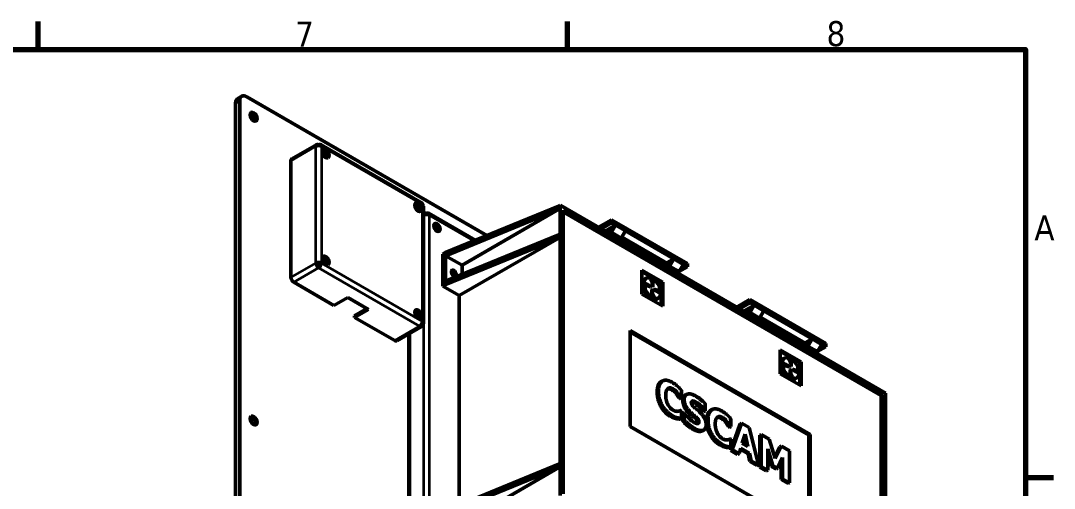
# Model space of a CAD drawing. Header units: millimetres. Extents: x 4735 to 8066, y 756 to 2595.
# Drawn here: x 6350 to 6878, y 2335 to 2573 of the extents above; entities that cross this region are included whole.
import ezdxf

# ---------------------------------------------------------------- set-up
doc = ezdxf.new("R2010")
doc.units = ezdxf.units.MM
doc.header["$LTSCALE"] = 1.8
for name, color, linetype, lineweight in [('경계(ISO)', 7, 'Continuous', 70), ('외형선(ISO)', 7, 'Continuous', 50), ('좁은 외형선(ISO)', 7, 'Continuous', 35)]:
    doc.layers.add(name, color=color, linetype=linetype, lineweight=lineweight)
doc.styles.add('주 텍스트 (ISO)', font='')
doc.styles.get('주 텍스트 (ISO)').set_extended_font_data('Tahoma')

# ---------------------------------------------------------------- blocks, each defined once
blk = doc.blocks.new('경계 Default Border')
at = {"layer": '경계(ISO)'}
for p, q in [((445.5, 410), (445.5, 413.9)), ((519.75, 410), (519.75, 413.9)), ((584, 350), (587.9, 350))]:
    blk.add_line(p, q, dxfattribs=at)
at = {"layer": '경계(ISO)', "flags": 128}
blk.add_lwpolyline([(10, 10), (10, 410), (584, 410), (584, 10), (10, 10)], dxfattribs=at)
at = {"layer": '경계(ISO)', "char_height": 3.5, "attachment_point": 7, "style": '주 텍스트 (ISO)'}
for s, insert in [('7', (481.56, 410.4)), ('8', (556.09, 410.4)), ('A', (585.24, 383.25))]:
    blk.add_mtext(s, dxfattribs=dict(at, insert=insert))

msp = doc.modelspace()

# ---------------------------------------------------------------- linework, layer by layer
at = {"layer": '외형선(ISO)'}
for p, q in [((6459.566, 2531.202), (6459.566, 2212.768)), ((6462.723, 2534.716), (6460.602, 2533.491)), ((6461.688, 2213.993), (6461.688, 2532.427)), ((6465.223, 2534.468), (6587.992, 2463.588)), ((6488.265, 2502.724), (6500.993, 2510.072)), ((6501.993, 2509.973), (6501.993, 2509.495)), ((6554.611, 2480.27), (6502.993, 2510.072)), ((6487.851, 2442.204), (6487.851, 2501.808)), ((6555.611, 2418.934), (6555.611, 2478.538)), ((6566.813, 2454.939), (6624.796, 2478.617)), ((6624.796, 2478.617), (6625.503, 2479.025)), ((6624.796, 2478.617), (6624.796, 2476.984)), ((6625.503, 2479.025), (6791.673, 2383.087)), ((6625.503, 2330.831), (6625.503, 2479.025)), ((6555.611, 2474.654), (6556.147, 2474.963)), ((6557.147, 2474.864), (6557.147, 2474.386)), ((6582.051, 2461.162), (6558.147, 2474.963)), ((6566.813, 2453.306), (6624.796, 2476.984)), ((6624.796, 2476.984), (6575.298, 2448.407)), ((6626.917, 2476.576), (6626.917, 2331.648)), ((6790.259, 2382.271), (6626.917, 2476.576)), ((6789.552, 2381.862), (6626.917, 2475.76)), ((6644.948, 2467.799), (6651.666, 2471.677)), ((6646.363, 2466.982), (6651.666, 2470.044)), ((6648.484, 2465.757), (6653.787, 2468.819)), ((6651.666, 2471.677), (6690.557, 2449.223)), ((6651.666, 2471.677), (6651.666, 2470.044)), ((6653.787, 2468.819), (6651.666, 2470.044)), ((6653.787, 2468.819), (6651.666, 2465.145)), ((6658.737, 2465.962), (6653.787, 2468.819)), ((6624.796, 2463.92), (6566.813, 2440.242)), ((6624.796, 2462.287), (6566.813, 2438.609)), ((6624.796, 2462.287), (6573.884, 2432.893)), ((6624.796, 2463.92), (6624.796, 2462.287)), ((6650.605, 2466.574), (6648.838, 2465.553)), ((6650.605, 2464.533), (6650.605, 2466.574)), ((6651.666, 2465.145), (6650.605, 2464.533)), ((6651.666, 2465.145), (6656.616, 2462.287)), ((6655.555, 2461.675), (6656.616, 2462.287)), ((6656.616, 2462.287), (6658.737, 2465.962)), ((6656.881, 2462.747), (6679.95, 2449.427)), ((6683.486, 2451.673), (6658.737, 2465.962)), ((6565.399, 2454.122), (6566.813, 2454.939)), ((6565.399, 2437.792), (6565.399, 2454.122)), ((6566.813, 2454.939), (6566.813, 2453.306)), ((6575.298, 2448.407), (6566.813, 2453.306)), ((6566.813, 2453.306), (6566.813, 2440.242)), ((6679.773, 2449.53), (6683.486, 2451.673)), ((6683.486, 2451.673), (6681.364, 2447.999)), ((6688.436, 2448.815), (6683.486, 2451.673)), ((6500.578, 2449.552), (6501.286, 2449.144)), ((6501.888, 2447.989), (6502.374, 2448.269)), ((6501.993, 2447.919), (6501.993, 2447.103)), ((6502.7, 2449.144), (6503.407, 2449.552)), ((6575.298, 2448.407), (6575.298, 2443.707)), ((6667.222, 2433.71), (6667.222, 2445.957)), ((6667.222, 2445.957), (6677.829, 2439.834)), ((6680.304, 2449.427), (6679.95, 2449.223)), ((6680.304, 2447.386), (6680.304, 2449.427)), ((6681.364, 2447.999), (6680.304, 2447.386)), ((6686.314, 2445.141), (6681.364, 2447.999)), ((6686.314, 2445.141), (6688.436, 2448.815)), ((6690.557, 2447.59), (6686.314, 2445.141)), ((6690.557, 2447.59), (6688.436, 2448.815)), ((6690.557, 2447.59), (6690.557, 2449.223)), ((6667.222, 2445.141), (6677.122, 2439.425)), ((6668.819, 2441.56), (6669.526, 2441.968)), ((6671.819, 2441.263), (6672.526, 2441.671)), ((6685.254, 2444.529), (6686.314, 2445.141)), ((6509.771, 2427.915), (6489.265, 2439.754)), ((6566.813, 2438.609), (6565.399, 2437.792)), ((6573.884, 2432.893), (6565.399, 2437.792)), ((6566.813, 2440.242), (6566.813, 2438.609)), ((6667.576, 2438.813), (6668.283, 2439.221)), ((6669.211, 2437.963), (6668.504, 2437.555)), ((6671.693, 2437.287), (6671.841, 2437.373)), ((6672.494, 2435.975), (6672.308, 2435.867)), ((6675.84, 2435.581), (6675.133, 2435.172)), ((6677.122, 2439.425), (6677.829, 2439.834)), ((6677.122, 2427.994), (6677.122, 2439.425)), ((6677.829, 2439.834), (6677.829, 2427.586)), ((6509.771, 2427.915), (6516.842, 2431.998)), ((6516.842, 2431.998), (6527.449, 2425.874)), ((6573.884, 2325.962), (6573.884, 2432.893)), ((6677.829, 2427.586), (6667.222, 2433.71)), ((6671.819, 2431.465), (6672.526, 2431.873)), ((6674.819, 2431.167), (6675.526, 2431.576)), ((6715.659, 2426.974), (6722.377, 2430.852)), ((6722.377, 2430.852), (6722.377, 2429.219)), ((6722.377, 2430.852), (6761.268, 2408.399)), ((6520.377, 2422.608), (6526.741, 2426.282)), ((6527.449, 2425.874), (6520.377, 2421.792)), ((6717.073, 2426.157), (6722.377, 2429.219)), ((6719.195, 2424.933), (6724.498, 2427.994)), ((6721.316, 2425.749), (6719.548, 2424.728)), ((6721.316, 2423.708), (6721.316, 2425.749)), ((6724.498, 2427.994), (6722.377, 2429.219)), ((6724.498, 2427.994), (6722.377, 2424.32)), ((6729.448, 2425.137), (6724.498, 2427.994)), ((6727.326, 2421.462), (6729.448, 2425.137)), ((6754.196, 2410.848), (6729.448, 2425.137)), ((6520.377, 2421.792), (6520.377, 2422.608)), ((6540.884, 2409.952), (6520.377, 2421.792)), ((6722.377, 2424.32), (6721.316, 2423.708)), ((6722.377, 2424.32), (6727.326, 2421.462)), ((6726.266, 2420.85), (6727.326, 2421.462)), ((6727.592, 2421.922), (6750.661, 2408.603)), ((6541.884, 2409.853), (6554.611, 2417.202)), ((6554.611, 2418.356), (6555.026, 2418.117)), ((6661.212, 2366.145), (6661.212, 2415.135)), ((6661.212, 2415.135), (6753.136, 2362.062)), ((6752.429, 2361.654), (6661.212, 2414.318)), ((6548.076, 2413.428), (6548.076, 2292.546)), ((6750.484, 2408.705), (6754.196, 2410.848)), ((6754.196, 2410.848), (6752.075, 2407.174)), ((6759.146, 2407.99), (6754.196, 2410.848)), ((6737.933, 2392.885), (6737.933, 2405.133)), ((6737.933, 2405.133), (6748.54, 2399.009)), ((6737.933, 2404.316), (6747.832, 2398.601)), ((6751.014, 2408.603), (6750.661, 2408.399)), ((6751.014, 2406.561), (6751.014, 2408.603)), ((6752.075, 2407.174), (6751.014, 2406.561)), ((6757.025, 2404.316), (6752.075, 2407.174)), ((6755.964, 2403.704), (6757.025, 2404.316)), ((6757.025, 2404.316), (6759.146, 2407.99)), ((6761.268, 2406.766), (6757.025, 2404.316)), ((6761.268, 2406.766), (6759.146, 2407.99)), ((6761.268, 2406.766), (6761.268, 2408.399)), ((6738.287, 2397.988), (6738.994, 2398.396)), ((6739.529, 2400.735), (6740.236, 2401.143)), ((6742.529, 2400.438), (6743.236, 2400.846)), ((6747.832, 2398.601), (6748.54, 2399.009)), ((6747.832, 2387.17), (6747.832, 2398.601)), ((6748.54, 2399.009), (6748.54, 2386.761)), ((6739.922, 2397.138), (6739.215, 2396.73)), ((6742.404, 2396.462), (6742.552, 2396.548)), ((6743.204, 2395.15), (6743.018, 2395.042)), ((6746.551, 2394.756), (6745.844, 2394.348)), ((6677.014, 2388.899), (6677.721, 2389.308)), ((6748.54, 2386.761), (6737.933, 2392.885)), ((6742.529, 2390.64), (6743.236, 2391.048)), ((6745.529, 2390.343), (6746.236, 2390.751)), ((6687.415, 2384.484), (6687.415, 2380.594)), ((6791.673, 2383.087), (6791.673, 2234.893)), ((6686.353, 2380.391), (6687.06, 2380.799)), ((6686.708, 2380.185), (6686.353, 2380.391)), ((6686.708, 2380.185), (6687.415, 2380.594)), ((6687.415, 2380.594), (6687.06, 2380.799)), ((6689.236, 2381.978), (6689.943, 2382.386)), ((6699.449, 2377.775), (6699.449, 2374.043)), ((6790.259, 2382.271), (6789.552, 2381.862)), ((6789.552, 2237.751), (6789.552, 2381.862)), ((6790.259, 2237.343), (6790.259, 2382.271)), ((6687.094, 2374.308), (6687.415, 2374.123)), ((6687.415, 2374.123), (6687.415, 2370.285)), ((6688.037, 2372.881), (6688.745, 2373.289)), ((6688.037, 2368.99), (6688.037, 2372.881)), ((6688.745, 2369.398), (6688.745, 2373.289)), ((6688.745, 2373.289), (6689.065, 2373.104)), ((6698.432, 2373.814), (6699.139, 2374.222)), ((6698.741, 2373.635), (6698.432, 2373.814)), ((6698.741, 2373.635), (6699.449, 2374.043)), ((6699.449, 2374.043), (6699.139, 2374.222)), ((6702.318, 2374.29), (6703.025, 2374.698)), ((6686.708, 2369.877), (6687.415, 2370.285)), ((6688.037, 2368.99), (6688.745, 2369.398)), ((6712.586, 2353.851), (6717.365, 2367.422)), ((6712.72, 2369.875), (6712.72, 2365.984)), ((6713.293, 2354.259), (6718.072, 2367.83)), ((6717.365, 2367.422), (6718.072, 2367.83)), ((6718.072, 2367.83), (6721.945, 2365.594)), ((6753.136, 2313.073), (6661.212, 2366.145)), ((6698.107, 2363.868), (6698.814, 2364.276)), ((6711.657, 2365.781), (6712.364, 2366.189)), ((6712.013, 2365.576), (6711.657, 2365.781)), ((6712.013, 2365.576), (6712.72, 2365.984)), ((6712.72, 2365.984), (6712.364, 2366.189)), ((6718.507, 2357.548), (6719.963, 2362.107)), ((6719.963, 2362.107), (6721.407, 2355.874)), ((6721.945, 2365.594), (6726.724, 2346.505)), ((6727.427, 2361.613), (6728.134, 2362.021)), ((6727.427, 2345.283), (6727.427, 2361.613)), ((6728.134, 2345.691), (6728.134, 2362.021)), ((6728.134, 2362.021), (6732.225, 2359.659)), ((6753.136, 2362.062), (6752.429, 2361.654)), ((6752.429, 2313.481), (6752.429, 2361.654)), ((6753.136, 2362.062), (6753.136, 2313.073)), ((6712.399, 2359.698), (6712.72, 2359.513)), ((6712.72, 2359.513), (6712.72, 2355.675)), ((6721.407, 2355.874), (6718.507, 2357.548)), ((6720.481, 2356.408), (6719.498, 2360.652)), ((6732.225, 2359.659), (6735.365, 2349.787)), ((6712.013, 2355.267), (6712.72, 2355.675)), ((6712.586, 2353.851), (6713.293, 2354.259)), ((6716.138, 2351.8), (6712.586, 2353.851)), ((6716.845, 2352.208), (6713.293, 2354.259)), ((6716.138, 2351.8), (6716.845, 2352.208)), ((6717.739, 2355.027), (6716.845, 2352.208)), ((6721.479, 2352.051), (6717.52, 2354.337)), ((6722.186, 2352.46), (6717.739, 2355.027)), ((6721.479, 2352.051), (6722.186, 2352.46)), ((6722.361, 2348.207), (6721.479, 2352.051)), ((6723.068, 2348.615), (6722.186, 2352.46)), ((6734.047, 2346.114), (6731.48, 2354.584)), ((6731.48, 2354.584), (6731.48, 2343.759)), ((6733.34, 2345.706), (6731.48, 2351.843)), ((6735.169, 2350.404), (6737.776, 2355.638)), ((6735.365, 2349.787), (6738.483, 2356.046)), ((6737.776, 2355.638), (6738.483, 2356.046)), ((6738.483, 2356.046), (6742.574, 2353.684)), ((6742.574, 2353.684), (6742.574, 2337.354)), ((6566.813, 2323.075), (6624.796, 2346.753)), ((6624.796, 2346.753), (6624.796, 2345.12)), ((6722.361, 2348.207), (6723.068, 2348.615)), ((6726.017, 2346.096), (6722.361, 2348.207)), ((6726.724, 2346.505), (6723.068, 2348.615)), ((6726.017, 2346.096), (6726.724, 2346.505)), ((6727.427, 2345.283), (6728.134, 2345.691)), ((6731.48, 2343.759), (6728.134, 2345.691)), ((6733.34, 2345.706), (6734.047, 2346.114)), ((6735.77, 2344.303), (6733.34, 2345.706)), ((6736.477, 2344.712), (6734.047, 2346.114)), ((6739.044, 2350.217), (6736.477, 2344.712)), ((6738.337, 2338.984), (6738.337, 2348.7)), ((6739.044, 2339.392), (6739.044, 2350.217)), ((6566.813, 2321.442), (6624.796, 2345.12)), ((6624.796, 2345.12), (6575.298, 2316.543)), ((6730.773, 2343.351), (6727.427, 2345.283)), ((6730.773, 2343.351), (6731.48, 2343.759)), ((6735.77, 2344.303), (6736.477, 2344.712)), ((6738.337, 2338.984), (6739.044, 2339.392)), ((6741.867, 2336.946), (6738.337, 2338.984)), ((6742.574, 2337.354), (6739.044, 2339.392)), ((6741.867, 2336.946), (6742.574, 2337.354))]:
    msp.add_line(p, q, dxfattribs=at)
for centre, major_axis, start_param, end_param in [((6463.102, 2529.161), (-2.5, 4.33), 0, 0.7853982), ((6465.223, 2530.386), (-2.5, 4.33), 5.4977871, 7.0685835), ((6468.052, 2523.854), (-1.25, 2.165), 3.4283492, 5.9964288), ((6466.637, 2523.037), (-2.5, 4.33), 4.3815044, 5.0432736), ((6501.993, 2508.34), (-1, 1.732), 5.4977871, 7.0685835), ((6501.993, 2508.34), (2, 0), 0.7853982, 2.3561945), ((6501.993, 2508.34), (1, 1.732), 5.4977871, 7.0685835), ((6505.175, 2505.278), (1, -1.732), 5.6160749, 10.0918883), ((6504.821, 2505.074), (-0.615, 1.065), 2.2349634, 7.1898146), ((6504.821, 2505.074), (1, -1.732), 0.1777106, 2.9638821), ((6489.265, 2500.992), (-1, 1.732), 0, 0.7853982), ((6552.551, 2477.926), (1, -1.732), 5.6160749, 10.0918883), ((6552.197, 2477.722), (-0.615, 1.065), 2.2349634, 7.1898146), ((6552.197, 2477.722), (1, -1.732), 0.1777106, 2.9638821), ((6553.611, 2478.538), (1, 1.732), 5.4977871, 6.2831853), ((6553.611, 2478.538), (2, 0), 0, 0.7853982), ((6557.147, 2473.231), (-1, 1.732), 5.4977871, 7.0685835), ((6557.147, 2473.231), (2, 0), 0.7853982, 2.3561945), ((6557.147, 2473.231), (1, 1.732), 5.4977871, 7.0685835), ((6561.743, 2467.311), (-0.811, 1.404), 3.0466036, 6.3781744), ((6561.743, 2467.311), (1.125, -1.949), 0.3196873, 2.8219054), ((6505.175, 2450.573), (1, -1.732), 5.6160749, 10.0918883), ((6504.821, 2450.369), (-0.615, 1.065), 2.2349634, 7.1898146), ((6504.821, 2450.369), (1, -1.732), 0.1777106, 2.9638821), ((6501.993, 2448.736), (-2, 0), 3.9269908, 5.4977871), ((6501.993, 2448.736), (1, -1.732), 3.9269908, 5.4977871), ((6501.993, 2448.736), (-1, 0), 3.9269908, 5.4977871), ((6501.993, 2448.736), (0.5, -0.866), 3.9269908, 5.4977871), ((6501.993, 2448.736), (1, 1.732), 3.9269908, 5.4977871), ((6501.993, 2448.736), (-0.5, -0.866), 0.7853982, 2.3561945), ((6489.265, 2441.387), (1, -1.732), 3.9269908, 5.4977871), ((6569.642, 2443.508), (-0.875, 1.516), 4.0825494, 5.3422285), ((6569.642, 2443.508), (0.615, -1.065), 1.1870203, 1.9545723), ((6671.819, 2436.364), (-3, 5.196), 0, 0.7853982), ((6672.526, 2436.772), (-3, 5.196), 6.1101184, 7.0685835), ((6670.9, 2440.383), (-1, 1.732), 4.2214984, 6.1101184), ((6665.073, 2442.707), (5, -8.66), 1.0606258, 1.0900908), ((6665.78, 2443.116), (5, -8.66), 0.5807472, 1.0900908), ((6672.526, 2436.772), (-3, 5.196), 4.5393221, 5.4977871), ((6669.697, 2429.799), (5, -8.66), 2.3790501, 2.6608871), ((6669.504, 2435.823), (-1, 1.732), 0, 1.3977295), ((6670.404, 2430.208), (5, -8.66), 2.1515435, 2.6608871), ((6671.819, 2436.364), (-3, 5.196), 1.3977295, 2.3561945), ((6670.211, 2436.231), (-1, 1.732), 5.7922947, 7.6809148), ((6672.526, 2436.772), (3, -5.196), 4.5393221, 5.4977871), ((6671.853, 2429.032), (-5, 8.66), 5.5025757, 5.7922947), ((6672.526, 2436.772), (0.5, -0.866), 3.672319, 3.8817585), ((6679.271, 2430.428), (-5, 8.66), 0.5807472, 1.0900908), ((6665.487, 2441.612), (-5, 8.66), 3.9317794, 4.2214984), ((6672.526, 2436.772), (0.5, -0.866), 5.2431153, 5.4525549), ((6679.565, 2431.931), (5, -8.66), 3.9317794, 4.2214984), ((6672.526, 2436.772), (-0.5, 0.866), 5.2431153, 5.4525549), ((6672.526, 2436.772), (-0.5, 0.866), 3.672319, 3.8817585), ((6674.647, 2443.336), (-5, 8.66), 2.1515435, 2.6608871), ((6673.198, 2444.511), (5, -8.66), 5.5025757, 5.7922947), ((6674.84, 2437.313), (1, -1.732), 5.7922947, 7.6809148), ((6673.444, 2432.752), (1, -1.732), 4.7339824, 6.1101184), ((6674.151, 2433.161), (1, -1.732), 4.2214984, 6.1101184), ((6671.819, 2436.364), (3, -5.196), 6.1101184, 6.2831853), ((6674.133, 2436.904), (1, -1.732), 5.9957622, 6.2831853), ((6672.526, 2436.772), (3, -5.196), 6.1101184, 7.0685835), ((6552.551, 2423.22), (1, -1.732), 5.6160749, 10.0918883), ((6552.197, 2423.016), (1, -1.732), 0.1777106, 2.9638821), ((6552.197, 2423.016), (-0.615, 1.065), 2.2349634, 7.1898146), ((6553.611, 2418.934), (-1, -1.732), 0.7853982, 2.3561945), ((6553.611, 2418.934), (2, 0), 5.4977871, 7.0685835), ((6553.611, 2418.934), (1, -1.732), 5.4977871, 7.0685835), ((6540.884, 2411.585), (1, -1.732), 5.4977871, 6.2831853), ((6742.529, 2395.539), (-3, 5.196), 0, 0.7853982), ((6743.236, 2395.947), (-3, 5.196), 6.1101184, 7.0685835), ((6741.115, 2389.383), (5, -8.66), 2.1515435, 2.6608871), ((6741.611, 2399.558), (-1, 1.732), 4.2214984, 6.1101184), ((6735.784, 2401.883), (5, -8.66), 1.0606258, 1.0900908), ((6736.197, 2400.788), (-5, 8.66), 3.9317794, 4.2214984), ((6743.236, 2395.947), (-3, 5.196), 4.5393221, 5.4977871), ((6736.491, 2402.291), (5, -8.66), 0.5807472, 1.0900908), ((6740.408, 2388.975), (5, -8.66), 2.3790501, 2.6608871), ((6740.215, 2394.998), (-1, 1.732), 0, 1.3977295), ((6742.529, 2395.539), (-3, 5.196), 1.3977295, 2.3561945), ((6740.922, 2395.406), (-1, 1.732), 5.7922947, 7.6809148), ((6743.236, 2395.947), (3, -5.196), 4.5393221, 5.4977871), ((6742.564, 2388.207), (-5, 8.66), 5.5025757, 5.7922947), ((6743.236, 2395.947), (0.5, -0.866), 3.672319, 3.8817585), ((6749.982, 2389.603), (-5, 8.66), 0.5807472, 1.0900908), ((6743.236, 2395.947), (0.5, -0.866), 5.2431153, 5.4525549), ((6750.275, 2391.106), (5, -8.66), 3.9317794, 4.2214984), ((6743.236, 2395.947), (-0.5, 0.866), 5.2431153, 5.4525549), ((6743.236, 2395.947), (-0.5, 0.866), 3.672319, 3.8817585), ((6745.358, 2402.511), (-5, 8.66), 2.1515435, 2.6608871), ((6743.909, 2403.687), (5, -8.66), 5.5025757, 5.7922947), ((6744.844, 2396.08), (1, -1.732), 5.9957622, 6.2831853), ((6743.236, 2395.947), (3, -5.196), 6.1101184, 7.0685835), ((6745.551, 2396.488), (1, -1.732), 5.7922947, 7.6809148), ((6744.155, 2391.928), (1, -1.732), 4.7339824, 6.1101184), ((6744.862, 2392.336), (1, -1.732), 4.2214984, 6.1101184), ((6742.529, 2395.539), (3, -5.196), 6.1101184, 6.2831853), ((6468.052, 2368.719), (-1.25, 2.165), 3.4283492, 5.9964288), ((6466.637, 2367.903), (-2.5, 4.33), 4.3815044, 5.0432736)]:
    msp.add_ellipse(centre, major_axis=major_axis, ratio=0.5773503, start_param=start_param, end_param=end_param, dxfattribs=at)
for centre, major_axis in [((6468.759, 2524.262), (-1.25, 2.165)), ((6505.528, 2505.482), (1.25, -2.165)), ((6552.904, 2478.13), (1.25, -2.165)), ((6562.45, 2467.719), (1.125, -1.949)), ((6505.528, 2450.777), (1.25, -2.165)), ((6571.056, 2444.324), (0.875, -1.516)), ((6552.904, 2423.425), (1.25, -2.165)), ((6468.759, 2369.128), (-1.25, 2.165))]:
    msp.add_ellipse(centre, major_axis=major_axis, ratio=0.5773503, dxfattribs=at)
for points, knots in [([(6674.995, 2383.706), (6674.995, 2387.583), (6676.941, 2388.857), (6677.014, 2388.899)], [0, 0, 0, 1, 1.0380623, 1.0380623, 1.0380623]), ([(6682.491, 2384.817), (6681.723, 2385.26), (6680.692, 2385.405), (6680.317, 2385.286)], [0, 0, 0, 1, 1.6203629, 1.6203629, 1.6203629]), ([(6700.3, 2369.096), (6700.3, 2372.973), (6702.245, 2374.247), (6702.318, 2374.29)], [0, 0, 0, 1, 1.0380623, 1.0380623, 1.0380623]), ([(6707.795, 2370.208), (6707.027, 2370.651), (6705.997, 2370.796), (6705.622, 2370.677)], [0, 0, 0, 1, 1.6203629, 1.6203629, 1.6203629]), ([(6698.107, 2363.868), (6697.896, 2363.746), (6695.991, 2363.141), (6693.172, 2364.769)], [0.8498845, 0.8498845, 0.8498845, 1, 2, 2, 2])]:
    msp.add_open_spline(points, degree=2, knots=knots, dxfattribs=at)
for points in [[(6675.703, 2384.114), (6675.703, 2387.991), (6679.45, 2390.446), (6682.636, 2388.607)], [(6682.636, 2388.607), (6683.473, 2388.123), (6684.825, 2387.118), (6685.444, 2386.575)], [(6681.918, 2371.24), (6678.732, 2373.079), (6674.995, 2379.683), (6674.995, 2383.706)], [(6682.625, 2371.648), (6679.439, 2373.487), (6675.703, 2380.091), (6675.703, 2384.114)], [(6680.573, 2385.483), (6680.046, 2385.166), (6679.37, 2383.426), (6679.37, 2381.983)], [(6683.198, 2385.225), (6682.43, 2385.669), (6681.158, 2385.847), (6680.573, 2385.483)], [(6684.817, 2382.627), (6684.324, 2383.269), (6683.144, 2384.44), (6682.491, 2384.817)], [(6685.524, 2383.035), (6685.031, 2383.677), (6683.851, 2384.848), (6683.198, 2385.225)], [(6686.353, 2380.391), (6686.089, 2380.807), (6685.31, 2381.998), (6684.817, 2382.627)], [(6685.444, 2386.575), (6685.925, 2386.125), (6687.06, 2384.901), (6687.415, 2384.484)], [(6687.06, 2380.799), (6686.796, 2381.216), (6686.017, 2382.407), (6685.524, 2383.035)], [(6688.825, 2379.873), (6688.825, 2382.162), (6692.183, 2383.068), (6694.704, 2381.613)], [(6679.37, 2381.983), (6679.37, 2380.461), (6680.069, 2377.98), (6680.642, 2377.014)], [(6688.118, 2379.464), (6688.118, 2381.332), (6689.236, 2381.978)], [(6691.178, 2373.079), (6689.539, 2374.687), (6688.118, 2377.77), (6688.118, 2379.464)], [(6691.885, 2373.487), (6690.246, 2375.095), (6688.825, 2378.179), (6688.825, 2379.873)], [(6693.271, 2379.092), (6692.939, 2379.112), (6692.458, 2378.701), (6692.458, 2378.278)], [(6692.458, 2378.278), (6692.458, 2377.643), (6693.226, 2376.472), (6694.326, 2375.545)], [(6692.564, 2378.684), (6692.549, 2378.684), (6692.534, 2378.685)], [(6694.18, 2378.121), (6693.71, 2378.392), (6692.977, 2378.657), (6692.564, 2378.684)], [(6694.887, 2378.529), (6694.417, 2378.801), (6693.684, 2379.065), (6693.271, 2379.092)], [(6698.432, 2373.814), (6697.641, 2375.051), (6695.372, 2377.433), (6694.18, 2378.121)], [(6694.704, 2381.613), (6695.965, 2380.885), (6698.463, 2378.847), (6699.449, 2377.775)], [(6699.139, 2374.222), (6698.348, 2375.459), (6696.079, 2377.841), (6694.887, 2378.529)], [(6680.642, 2377.014), (6681.192, 2376.075), (6682.544, 2374.751), (6683.221, 2374.361)], [(6683.221, 2374.361), (6683.92, 2373.957), (6685.192, 2373.765), (6685.627, 2373.845)], [(6685.627, 2373.845), (6686.109, 2373.898), (6686.831, 2374.182), (6687.094, 2374.308)], [(6689.065, 2373.104), (6690.131, 2371.443), (6692.687, 2368.843), (6693.89, 2368.148)], [(6694.26, 2370.399), (6693.538, 2371.041), (6691.9, 2372.371), (6691.178, 2373.079)], [(6694.968, 2370.808), (6694.246, 2371.45), (6692.607, 2372.779), (6691.885, 2373.487)], [(6694.326, 2375.545), (6695.036, 2374.95), (6696.354, 2373.832), (6697.111, 2373.09)], [(6697.111, 2373.09), (6698.578, 2371.622), (6700.01, 2368.73), (6700.01, 2367.036)], [(6701.007, 2369.504), (6701.007, 2373.382), (6704.755, 2375.836), (6707.941, 2373.997)], [(6707.941, 2373.997), (6708.777, 2373.514), (6710.13, 2372.508), (6710.748, 2371.966)], [(6710.748, 2371.966), (6711.23, 2371.516), (6712.364, 2370.292), (6712.72, 2369.875)], [(6684.748, 2370.082), (6684.084, 2370.227), (6682.926, 2370.657), (6681.918, 2371.24)], [(6685.455, 2370.49), (6684.791, 2370.636), (6683.633, 2371.066), (6682.625, 2371.648)], [(6686.708, 2369.877), (6686.318, 2369.89), (6685.298, 2369.95), (6684.748, 2370.082)], [(6687.415, 2370.285), (6687.025, 2370.298), (6686.005, 2370.358), (6685.455, 2370.49)], [(6693.172, 2364.769), (6691.544, 2365.708), (6689.092, 2367.852), (6688.037, 2368.99)], [(6693.879, 2365.177), (6692.251, 2366.116), (6689.799, 2368.26), (6688.745, 2369.398)], [(6700.01, 2367.036), (6700.01, 2364.601), (6696.698, 2363.549), (6693.879, 2365.177)], [(6693.89, 2368.148), (6694.2, 2367.969), (6695.197, 2367.552), (6695.495, 2367.539)], [(6695.67, 2368.024), (6695.67, 2368.646), (6694.833, 2369.897), (6694.26, 2370.399)], [(6696.377, 2368.432), (6696.377, 2369.054), (6695.541, 2370.305), (6694.968, 2370.808)], [(6695.495, 2367.539), (6695.861, 2367.513), (6696.377, 2367.89), (6696.377, 2368.432)], [(6695.593, 2367.536), (6695.67, 2367.727), (6695.67, 2368.024)], [(6707.222, 2356.63), (6704.036, 2358.47), (6700.3, 2365.073), (6700.3, 2369.096)], [(6707.929, 2357.038), (6704.743, 2358.878), (6701.007, 2365.481), (6701.007, 2369.504)], [(6705.878, 2370.874), (6705.351, 2370.556), (6704.674, 2368.816), (6704.674, 2367.374)], [(6704.674, 2367.374), (6704.674, 2365.852), (6705.374, 2363.371), (6705.947, 2362.405)], [(6708.502, 2370.616), (6707.734, 2371.059), (6706.462, 2371.238), (6705.878, 2370.874)], [(6710.122, 2368.017), (6709.629, 2368.659), (6708.448, 2369.83), (6707.795, 2370.208)], [(6710.829, 2368.426), (6710.336, 2369.068), (6709.155, 2370.239), (6708.502, 2370.616)], [(6711.657, 2365.781), (6711.394, 2366.198), (6710.614, 2367.389), (6710.122, 2368.017)], [(6712.364, 2366.189), (6712.101, 2366.606), (6711.322, 2367.797), (6710.829, 2368.426)], [(6705.947, 2362.405), (6706.497, 2361.465), (6707.849, 2360.142), (6708.525, 2359.751)], [(6710.053, 2355.472), (6709.388, 2355.618), (6708.231, 2356.048), (6707.222, 2356.63)], [(6710.76, 2355.88), (6710.095, 2356.026), (6708.938, 2356.456), (6707.929, 2357.038)], [(6708.525, 2359.751), (6709.224, 2359.348), (6710.496, 2359.156), (6710.932, 2359.235)], [(6710.932, 2359.235), (6711.413, 2359.288), (6712.135, 2359.573), (6712.399, 2359.698)], [(6712.013, 2355.267), (6711.623, 2355.28), (6710.603, 2355.34), (6710.053, 2355.472)], [(6712.72, 2355.675), (6712.33, 2355.689), (6711.31, 2355.748), (6710.76, 2355.88)]]:
    msp.add_open_spline(points, degree=2, dxfattribs=at)
at = {"layer": '좁은 외형선(ISO)'}
for p, q in [((6459.566, 2531.202), (6461.688, 2532.427)), ((6500.578, 2509.157), (6487.851, 2501.808)), ((6500.578, 2449.552), (6500.578, 2509.157)), ((6503.407, 2509.157), (6503.407, 2449.552)), ((6555.026, 2479.355), (6503.407, 2509.157)), ((6555.026, 2419.75), (6555.026, 2479.355)), ((6555.733, 2474.047), (6555.611, 2473.977)), ((6555.733, 2289.519), (6555.733, 2474.047)), ((6558.561, 2474.047), (6558.561, 2289.519)), ((6581.365, 2460.881), (6558.561, 2474.047)), ((6487.851, 2442.204), (6500.578, 2449.552)), ((6501.993, 2447.103), (6489.265, 2439.754)), ((6553.611, 2417.301), (6501.993, 2447.103)), ((6503.407, 2449.552), (6555.026, 2419.75)), ((6668.347, 2435.552), (6669.054, 2435.96)), ((6675.251, 2435.513), (6674.653, 2435.168)), ((6672.798, 2433.468), (6672.288, 2433.174)), ((6674.257, 2430.947), (6674.964, 2431.355)), ((6540.884, 2409.952), (6553.611, 2417.301)), ((6548.662, 2413.767), (6548.662, 2293.362)), ((6739.057, 2394.727), (6739.765, 2395.136)), ((6745.961, 2394.688), (6745.363, 2394.343)), ((6743.509, 2392.643), (6742.999, 2392.349)), ((6744.968, 2390.122), (6745.675, 2390.53)), ((6674.995, 2383.706), (6675.703, 2384.114)), ((6682.491, 2384.817), (6683.198, 2385.225)), ((6684.817, 2382.627), (6685.524, 2383.035)), ((6688.118, 2379.464), (6688.825, 2379.873)), ((6692.564, 2378.684), (6693.271, 2379.092)), ((6694.18, 2378.121), (6694.887, 2378.529)), ((6691.178, 2373.079), (6691.885, 2373.487)), ((6681.918, 2371.24), (6682.625, 2371.648)), ((6684.748, 2370.082), (6685.455, 2370.49)), ((6694.26, 2370.399), (6694.968, 2370.808)), ((6695.67, 2368.024), (6696.377, 2368.432)), ((6700.3, 2369.096), (6701.007, 2369.504)), ((6707.795, 2370.208), (6708.502, 2370.616)), ((6710.122, 2368.017), (6710.829, 2368.426)), ((6693.172, 2364.769), (6693.879, 2365.177)), ((6707.222, 2356.63), (6707.929, 2357.038)), ((6710.053, 2355.472), (6710.76, 2355.88))]:
    msp.add_line(p, q, dxfattribs=at)

# ---------------------------------------------------------------- block references
at = {"xscale": 3.643913790000001, "yscale": 3.643913790000001, "zscale": 3.643913790000001}
msp.add_blockref('경계 Default Border', (4735.227, 1064.61), dxfattribs=at)

doc.saveas('drawing.dxf')
